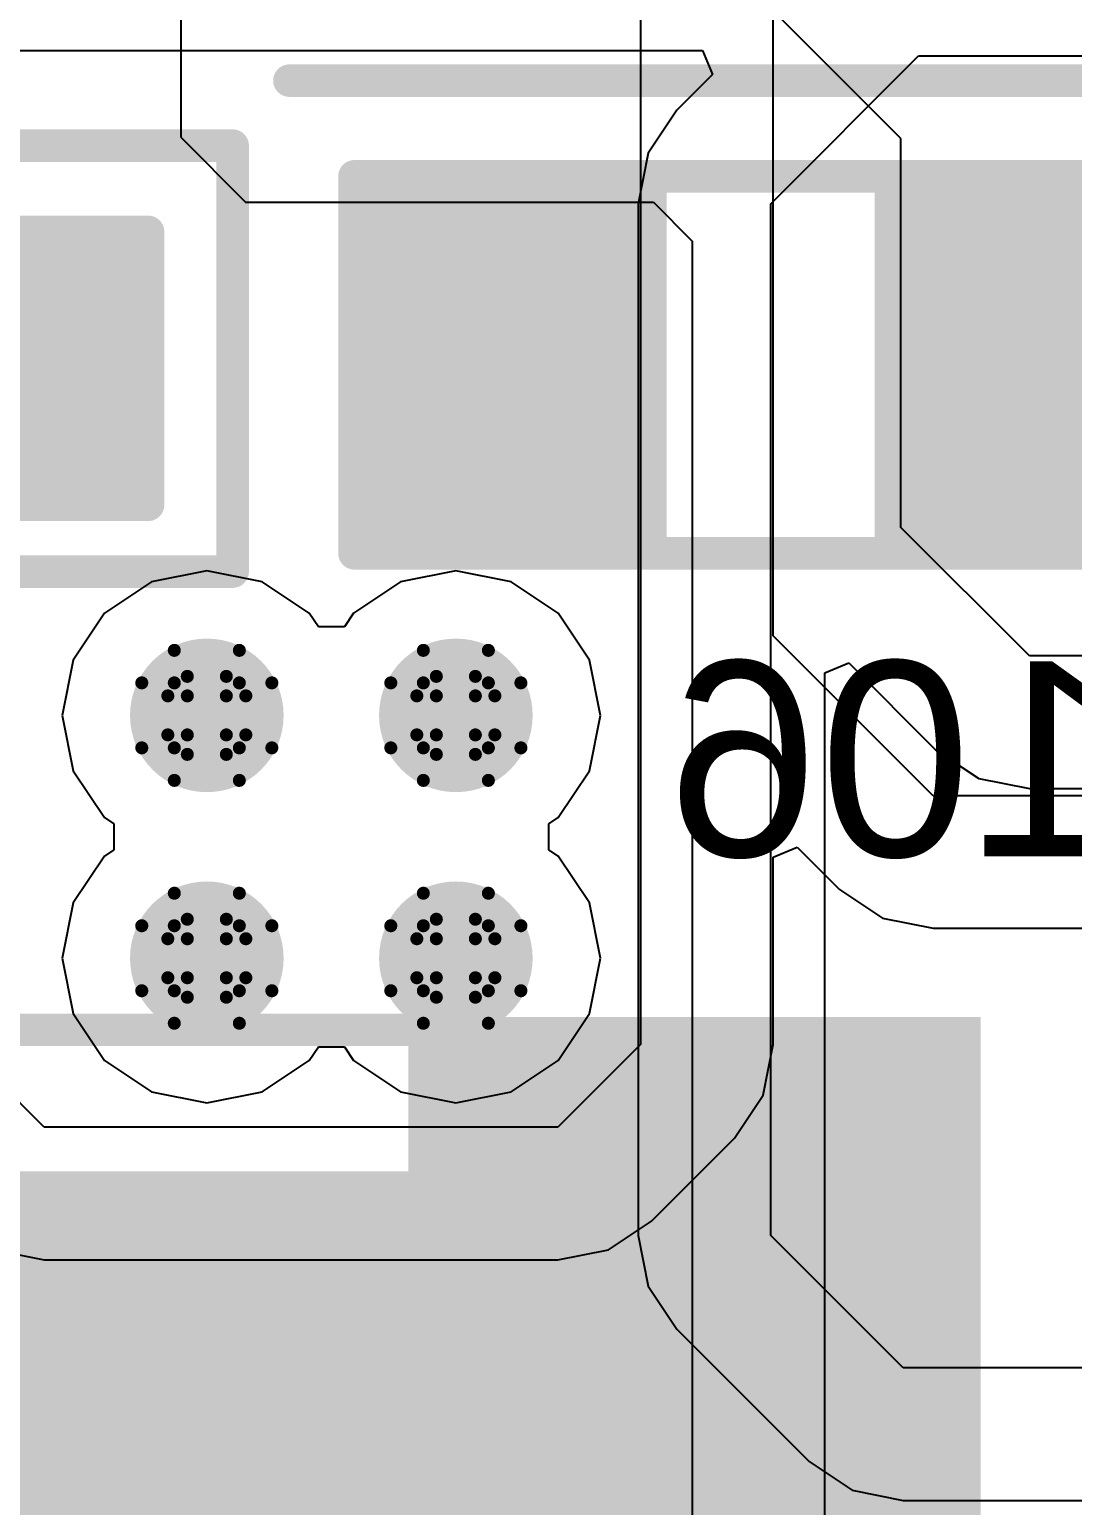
# Model space of a CAD drawing. Header units: inches. Extents: x 0 to 198, y 0 to 199.
# Drawn here: x 4.3688 to 4.5291, y 3.0908 to 3.3179 of the extents above; entities that cross this region are included whole.
import ezdxf

# ---------------------------------------------------------------- set-up
doc = ezdxf.new("R2010")
doc.units = ezdxf.units.IN
doc.header["$MEASUREMENT"] = 0
for name, color, linetype in [('Bottom Layer', 5, 'Continuous'), ('Bottom Overlay', 54, 'Continuous'), ('Bottom Paste', 16, 'Continuous'), ('Bottom Solder', 6, 'Continuous'), ('Drill Drawing', 1, 'Continuous'), ('Layer 1', 16, 'Continuous'), ('Layer 2', 76, 'Continuous'), ('Top Layer', 1, 'Continuous'), ('Via Holes', 16, 'Continuous')]:
    doc.layers.add(name, color=color, linetype=linetype)
doc.styles.add('Arial', font='', dxfattribs={"height": 0.2})
doc.styles.get('Arial').set_extended_font_data('Arial')

# ---------------------------------------------------------------- blocks, each defined once
blk = doc.blocks.new('R___0603_B_83')
at = {"layer": 'Bottom Layer'}
for points in [[(-0.045, -0.0175), (-0.045, 0.0175), (-0.015, 0.0175), (-0.015, -0.0175)], [(0.015, -0.0175), (0.015, 0.0175), (0.045, 0.0175), (0.045, -0.0175)]]:
    blk.add_hatch(color=5, dxfattribs=at).paths.add_polyline_path(points)
at = {"layer": 'Bottom Paste'}
for points in [[(-0.045, -0.0175), (-0.045, 0.0175), (-0.015, 0.0175), (-0.015, -0.0175)], [(0.015, -0.0175), (0.015, 0.0175), (0.045, 0.0175), (0.045, -0.0175)]]:
    blk.add_hatch(color=16, dxfattribs=at).paths.add_polyline_path(points)
at = {"layer": 'Bottom Solder'}
for points in [[(-0.049, -0.0215), (-0.049, 0.0215), (-0.011, 0.0215), (-0.011, -0.0215)], [(0.011, -0.0215), (0.011, 0.0215), (0.049, 0.0215), (0.049, -0.0215)]]:
    blk.add_hatch(color=6, dxfattribs=at).paths.add_polyline_path(points)
at = {"layer": 'Bottom Overlay'}
for points in [[(-0.048, -0.021, 0.005, 0.005, 0), (-0.048, 0.021, 0.005, 0.005, 0)], [(-0.048, 0.021, 0.005, 0.005, 0), (0.048, 0.021, 0.005, 0.005, 0)], [(0.048, -0.021, 0.005, 0.005, 0), (0.048, 0.021, 0.005, 0.005, 0)], [(-0.048, -0.021, 0.005, 0.005, 0), (0.048, -0.021, 0.005, 0.005, 0)]]:
    blk.add_lwpolyline(points, format="xyseb", dxfattribs=at)
for points in [[(-0.04925, 0.021, 0.0025, 0.0025, 1), (-0.04675, 0.021, 0.0025, 0.0025, 1)], [(-0.04925, 0.021, 0.0025, 0.0025, 1), (-0.04675, 0.021, 0.0025, 0.0025, 1)], [(0.04675, 0.021, 0.0025, 0.0025, 1), (0.04925, 0.021, 0.0025, 0.0025, 1)], [(0.04675, 0.021, 0.0025, 0.0025, 1), (0.04925, 0.021, 0.0025, 0.0025, 1)], [(-0.04925, -0.021, 0.0025, 0.0025, 1), (-0.04675, -0.021, 0.0025, 0.0025, 1)], [(-0.04925, -0.021, 0.0025, 0.0025, 1), (-0.04675, -0.021, 0.0025, 0.0025, 1)], [(0.04675, -0.021, 0.0025, 0.0025, 1), (0.04925, -0.021, 0.0025, 0.0025, 1)], [(0.04675, -0.021, 0.0025, 0.0025, 1), (0.04925, -0.021, 0.0025, 0.0025, 1)]]:
    blk.add_lwpolyline(points, format="xyseb", close=True, dxfattribs=at)
blk = doc.blocks.new('R___0805_B_85')
at = {"layer": 'Bottom Layer'}
for points in [[(-0.06, 0.025), (-0.02, 0.025), (-0.02, -0.025), (-0.06, -0.025)], [(0.02, 0.025), (0.06, 0.025), (0.06, -0.025), (0.02, -0.025)]]:
    blk.add_hatch(color=5, dxfattribs=at).paths.add_polyline_path(points)
at = {"layer": 'Bottom Paste'}
for points in [[(-0.06, 0.025), (-0.02, 0.025), (-0.02, -0.025), (-0.06, -0.025)], [(0.02, 0.025), (0.06, 0.025), (0.06, -0.025), (0.02, -0.025)]]:
    blk.add_hatch(color=16, dxfattribs=at).paths.add_polyline_path(points)
at = {"layer": 'Bottom Solder'}
for points in [[(-0.064, 0.029), (-0.016, 0.029), (-0.016, -0.029), (-0.064, -0.029)], [(0.016, 0.029), (0.064, 0.029), (0.064, -0.029), (0.016, -0.029)]]:
    blk.add_hatch(color=6, dxfattribs=at).paths.add_polyline_path(points)
at = {"layer": 'Bottom Overlay'}
for points in [[(-0.064, 0.029, 0.005, 0.005, 0), (0.064, 0.029, 0.005, 0.005, 0)], [(-0.064, -0.029, 0.005, 0.005, 0), (-0.064, 0.029, 0.005, 0.005, 0)], [(0.064, -0.029, 0.005, 0.005, 0), (0.064, 0.029, 0.005, 0.005, 0)], [(-0.064, -0.029, 0.005, 0.005, 0), (0.064, -0.029, 0.005, 0.005, 0)]]:
    blk.add_lwpolyline(points, format="xyseb", dxfattribs=at)
for points in [[(-0.06525, 0.029, 0.0025, 0.0025, 1), (-0.06275, 0.029, 0.0025, 0.0025, 1)], [(-0.06525, 0.029, 0.0025, 0.0025, 1), (-0.06275, 0.029, 0.0025, 0.0025, 1)], [(0.06275, 0.029, 0.0025, 0.0025, 1), (0.06525, 0.029, 0.0025, 0.0025, 1)], [(0.06275, 0.029, 0.0025, 0.0025, 1), (0.06525, 0.029, 0.0025, 0.0025, 1)], [(-0.06525, -0.029, 0.0025, 0.0025, 1), (-0.06275, -0.029, 0.0025, 0.0025, 1)], [(-0.06525, -0.029, 0.0025, 0.0025, 1), (-0.06275, -0.029, 0.0025, 0.0025, 1)], [(0.06275, -0.029, 0.0025, 0.0025, 1), (0.06525, -0.029, 0.0025, 0.0025, 1)], [(0.06275, -0.029, 0.0025, 0.0025, 1), (0.06525, -0.029, 0.0025, 0.0025, 1)]]:
    blk.add_lwpolyline(points, format="xyseb", close=True, dxfattribs=at)
blk = doc.blocks.new('SMB__B_250')
at = {"layer": 'Bottom Layer'}
for points in [[(-0.03543, 0.04724), (-0.03543, -0.04724), (-0.14567, -0.04724), (-0.14567, 0.04724)], [(0.14567, 0.04724), (0.14567, -0.04724), (0.03543, -0.04724), (0.03543, 0.04724)]]:
    blk.add_hatch(color=5, dxfattribs=at).paths.add_polyline_path(points)
at = {"layer": 'Bottom Overlay'}
for points in [[(0.102, 0.04895), (0.19, 0.04895), (0.19, 0.07495), (0.102, 0.07495)], [(0.147, -0.05305), (0.19, -0.05305), (0.19, 0.06495), (0.147, 0.06495)], [(0.102, -0.07505), (0.19, -0.07505), (0.19, -0.04905), (0.102, -0.04905)]]:
    blk.add_hatch(color=54, dxfattribs=at).paths.add_polyline_path(points)
at = {"layer": 'Bottom Paste'}
for points in [[(-0.03543, 0.04724), (-0.03543, -0.04724), (-0.14567, -0.04724), (-0.14567, 0.04724)], [(0.14567, 0.04724), (0.14567, -0.04724), (0.03543, -0.04724), (0.03543, 0.04724)]]:
    blk.add_hatch(color=16, dxfattribs=at).paths.add_polyline_path(points)
at = {"layer": 'Bottom Solder'}
for points in [[(-0.03143, 0.05124), (-0.03143, -0.05124), (-0.14967, -0.05124), (-0.14967, 0.05124)], [(0.14967, 0.05124), (0.14967, -0.05124), (0.03143, -0.05124), (0.03143, 0.05124)]]:
    blk.add_hatch(color=6, dxfattribs=at).paths.add_polyline_path(points)
at = {"layer": 'Bottom Overlay'}
for points in [[(-0.087, 0.055, 0.005, 0.005, 0), (-0.087, 0.073, 0.005, 0.005, 0)], [(-0.087, 0.073, 0.005, 0.005, 0), (0.102, 0.073, 0.005, 0.005, 0)], [(-0.087, -0.073, 0.005, 0.005, 0), (-0.087, -0.055, 0.005, 0.005, 0)], [(-0.087, -0.073, 0.005, 0.005, 0), (0.102, -0.073, 0.005, 0.005, 0)]]:
    blk.add_lwpolyline(points, format="xyseb", dxfattribs=at)
for points in [[(-0.08825, 0.073, 0.0025, 0.0025, 1), (-0.08575, 0.073, 0.0025, 0.0025, 1)], [(-0.08825, 0.073, 0.0025, 0.0025, 1), (-0.08575, 0.073, 0.0025, 0.0025, 1)], [(0.10075, 0.073, 0.0025, 0.0025, 1), (0.10325, 0.073, 0.0025, 0.0025, 1)], [(-0.08825, 0.055, 0.0025, 0.0025, 1), (-0.08575, 0.055, 0.0025, 0.0025, 1)], [(-0.08825, -0.055, 0.0025, 0.0025, 1), (-0.08575, -0.055, 0.0025, 0.0025, 1)], [(-0.08825, -0.073, 0.0025, 0.0025, 1), (-0.08575, -0.073, 0.0025, 0.0025, 1)], [(-0.08825, -0.073, 0.0025, 0.0025, 1), (-0.08575, -0.073, 0.0025, 0.0025, 1)], [(0.10075, -0.073, 0.0025, 0.0025, 1), (0.10325, -0.073, 0.0025, 0.0025, 1)]]:
    blk.add_lwpolyline(points, format="xyseb", close=True, dxfattribs=at)

msp = doc.modelspace()

# ---------------------------------------------------------------- hatches: boundary and pattern name
at = {"layer": 'Bottom Layer'}
h = msp.add_hatch(color=5, dxfattribs=at)
edge = h.paths.add_edge_path()
edge.add_arc((4.39603, 3.21236), 0.01181, 0, 360)
h = msp.add_hatch(color=5, dxfattribs=at)
edge = h.paths.add_edge_path()
edge.add_arc((4.43432, 3.21236), 0.01181, 0, 360)
h = msp.add_hatch(color=5, dxfattribs=at)
edge = h.paths.add_edge_path()
edge.add_arc((4.39603, 3.175), 0.01181, 0, 360)
h = msp.add_hatch(color=5, dxfattribs=at)
edge = h.paths.add_edge_path()
edge.add_arc((4.43432, 3.175), 0.01181, 0, 360)
at = {"layer": 'Layer 1'}
h = msp.add_hatch(color=16, dxfattribs=at)
edge = h.paths.add_edge_path()
edge.add_arc((4.39603, 3.21236), 0.01181, 0, 360)
h = msp.add_hatch(color=16, dxfattribs=at)
edge = h.paths.add_edge_path()
edge.add_arc((4.43432, 3.21236), 0.01181, 0, 360)
h = msp.add_hatch(color=16, dxfattribs=at)
edge = h.paths.add_edge_path()
edge.add_arc((4.39603, 3.175), 0.01181, 0, 360)
h = msp.add_hatch(color=16, dxfattribs=at)
edge = h.paths.add_edge_path()
edge.add_arc((4.43432, 3.175), 0.01181, 0, 360)
at = {"layer": 'Layer 2'}
h = msp.add_hatch(color=76, dxfattribs=at)
edge = h.paths.add_edge_path()
edge.add_arc((4.39603, 3.21236), 0.01181, 0, 360)
h = msp.add_hatch(color=76, dxfattribs=at)
edge = h.paths.add_edge_path()
edge.add_arc((4.43432, 3.21236), 0.01181, 0, 360)
h = msp.add_hatch(color=76, dxfattribs=at)
edge = h.paths.add_edge_path()
edge.add_arc((4.39603, 3.175), 0.01181, 0, 360)
h = msp.add_hatch(color=76, dxfattribs=at)
edge = h.paths.add_edge_path()
edge.add_arc((4.43432, 3.175), 0.01181, 0, 360)
at = {"layer": 'Top Layer'}
h = msp.add_hatch(color=1, dxfattribs=at)
edge = h.paths.add_edge_path()
edge.add_arc((4.39603, 3.21236), 0.01181, 0, 360)
h = msp.add_hatch(color=1, dxfattribs=at)
edge = h.paths.add_edge_path()
edge.add_arc((4.43432, 3.21236), 0.01181, 0, 360)
h = msp.add_hatch(color=1, dxfattribs=at)
edge = h.paths.add_edge_path()
edge.add_arc((4.39603, 3.175), 0.01181, 0, 360)
h = msp.add_hatch(color=1, dxfattribs=at)
edge = h.paths.add_edge_path()
edge.add_arc((4.43432, 3.175), 0.01181, 0, 360)
at = {"layer": 'Via Holes'}
h = msp.add_hatch(color=7, dxfattribs=at)
edge = h.paths.add_edge_path()
edge.add_arc((4.39603, 3.21236), 0.00591, 0, 360)
h = msp.add_hatch(color=7, dxfattribs=at)
edge = h.paths.add_edge_path()
edge.add_arc((4.43432, 3.21236), 0.00591, 0, 360)
h = msp.add_hatch(color=7, dxfattribs=at)
edge = h.paths.add_edge_path()
edge.add_arc((4.39603, 3.175), 0.00591, 0, 360)
h = msp.add_hatch(color=7, dxfattribs=at)
edge = h.paths.add_edge_path()
edge.add_arc((4.43432, 3.175), 0.00591, 0, 360)

# ---------------------------------------------------------------- linework, layer by layer
at = {"layer": 'Bottom Layer'}
for p, q in [((4.39201, 3.39658), (4.39201, 3.30128)), ((4.50273, 3.30109), (4.48273, 3.32109)), ((4.39201, 3.30128), (4.402, 3.29128)), ((4.50273, 3.24128), (4.50273, 3.30109)), ((4.402, 3.29128), (4.46469, 3.29128)), ((4.46469, 3.29128), (4.47067, 3.2853)), ((4.47067, 3.2853), (4.47067, 3.04376)), ((4.52251, 3.2215), (4.50273, 3.24128)), ((4.49106, 3.21888), (4.49476, 3.22042)), ((4.49476, 3.22042), (4.50809, 3.20708)), ((4.6685, 3.2215), (4.52251, 3.2215)), ((4.49106, 3.04376), (4.49106, 3.21888)), ((4.50809, 3.20708), (4.51471, 3.20266)), ((4.51471, 3.20266), (4.52251, 3.20111)), ((4.52251, 3.20111), (4.6685, 3.20111))]:
    msp.add_line(p, q, dxfattribs=at)
at = {"layer": 'Bottom Overlay'}
for points in [[(4.40873, 3.31, 0.005, 0.005, 0), (4.68, 3.31, 0.005, 0.005, 0)], [(4.16765, 3.3, 0.005, 0.005, 0), (4.4, 3.3, 0.005, 0.005, 0)], [(4.4, 3.23447, 0.005, 0.005, 0), (4.4, 3.3, 0.005, 0.005, 0)], [(4.16765, 3.23447, 0.005, 0.005, 0), (4.4, 3.23447, 0.005, 0.005, 0)]]:
    msp.add_lwpolyline(points, format="xyseb", dxfattribs=at)
for points in [[(4.40748, 3.31, 0.0025, 0.0025, 1), (4.40998, 3.31, 0.0025, 0.0025, 1)], [(4.39875, 3.3, 0.0025, 0.0025, 1), (4.40125, 3.3, 0.0025, 0.0025, 1)], [(4.39875, 3.3, 0.0025, 0.0025, 1), (4.40125, 3.3, 0.0025, 0.0025, 1)], [(4.39875, 3.23447, 0.0025, 0.0025, 1), (4.40125, 3.23447, 0.0025, 0.0025, 1)], [(4.39875, 3.23447, 0.0025, 0.0025, 1), (4.40125, 3.23447, 0.0025, 0.0025, 1)]]:
    msp.add_lwpolyline(points, format="xyseb", close=True, dxfattribs=at)
at = {"layer": 'Drill Drawing'}
for points in [[(4.39103, 3.21736, 0.002, 0.002, 0), (4.39103, 3.22236, 0.002, 0.002, 0)], [(4.39103, 3.22236, 0.002, 0.002, 0), (4.40103, 3.22236, 0.002, 0.002, 0)], [(4.40103, 3.21736, 0.002, 0.002, 0), (4.40103, 3.22236, 0.002, 0.002, 0)], [(4.42932, 3.21736, 0.002, 0.002, 0), (4.42932, 3.22236, 0.002, 0.002, 0)], [(4.42932, 3.22236, 0.002, 0.002, 0), (4.43932, 3.22236, 0.002, 0.002, 0)], [(4.43932, 3.21736, 0.002, 0.002, 0), (4.43932, 3.22236, 0.002, 0.002, 0)], [(4.38603, 3.20736, 0.002, 0.002, 0), (4.38603, 3.21736, 0.002, 0.002, 0)], [(4.38603, 3.21736, 0.002, 0.002, 0), (4.39103, 3.21736, 0.002, 0.002, 0)], [(4.39303, 3.21536, 0.002, 0.002, 0), (4.39303, 3.21836, 0.002, 0.002, 0)], [(4.39303, 3.21836, 0.002, 0.002, 0), (4.39903, 3.21836, 0.002, 0.002, 0)], [(4.39903, 3.21536, 0.002, 0.002, 0), (4.39903, 3.21836, 0.002, 0.002, 0)], [(4.40103, 3.21736, 0.002, 0.002, 0), (4.40603, 3.21736, 0.002, 0.002, 0)], [(4.40603, 3.20736, 0.002, 0.002, 0), (4.40603, 3.21736, 0.002, 0.002, 0)], [(4.42432, 3.20736, 0.002, 0.002, 0), (4.42432, 3.21736, 0.002, 0.002, 0)], [(4.42432, 3.21736, 0.002, 0.002, 0), (4.42932, 3.21736, 0.002, 0.002, 0)], [(4.43132, 3.21536, 0.002, 0.002, 0), (4.43132, 3.21836, 0.002, 0.002, 0)], [(4.43132, 3.21836, 0.002, 0.002, 0), (4.43732, 3.21836, 0.002, 0.002, 0)], [(4.43732, 3.21536, 0.002, 0.002, 0), (4.43732, 3.21836, 0.002, 0.002, 0)], [(4.43932, 3.21736, 0.002, 0.002, 0), (4.44432, 3.21736, 0.002, 0.002, 0)], [(4.44432, 3.20736, 0.002, 0.002, 0), (4.44432, 3.21736, 0.002, 0.002, 0)], [(4.39003, 3.20936, 0.002, 0.002, 0), (4.39003, 3.21536, 0.002, 0.002, 0)], [(4.39003, 3.21536, 0.002, 0.002, 0), (4.39303, 3.21536, 0.002, 0.002, 0)], [(4.39903, 3.21536, 0.002, 0.002, 0), (4.40203, 3.21536, 0.002, 0.002, 0)], [(4.40203, 3.20936, 0.002, 0.002, 0), (4.40203, 3.21536, 0.002, 0.002, 0)], [(4.42832, 3.20936, 0.002, 0.002, 0), (4.42832, 3.21536, 0.002, 0.002, 0)], [(4.42832, 3.21536, 0.002, 0.002, 0), (4.43132, 3.21536, 0.002, 0.002, 0)], [(4.43732, 3.21536, 0.002, 0.002, 0), (4.44032, 3.21536, 0.002, 0.002, 0)], [(4.44032, 3.20936, 0.002, 0.002, 0), (4.44032, 3.21536, 0.002, 0.002, 0)], [(4.39003, 3.20936, 0.002, 0.002, 0), (4.39303, 3.20936, 0.002, 0.002, 0)], [(4.39303, 3.20636, 0.002, 0.002, 0), (4.39303, 3.20936, 0.002, 0.002, 0)], [(4.39903, 3.20936, 0.002, 0.002, 0), (4.40203, 3.20936, 0.002, 0.002, 0)], [(4.39903, 3.20636, 0.002, 0.002, 0), (4.39903, 3.20936, 0.002, 0.002, 0)], [(4.42832, 3.20936, 0.002, 0.002, 0), (4.43132, 3.20936, 0.002, 0.002, 0)], [(4.43132, 3.20636, 0.002, 0.002, 0), (4.43132, 3.20936, 0.002, 0.002, 0)], [(4.43732, 3.20936, 0.002, 0.002, 0), (4.44032, 3.20936, 0.002, 0.002, 0)], [(4.43732, 3.20636, 0.002, 0.002, 0), (4.43732, 3.20936, 0.002, 0.002, 0)], [(4.38603, 3.20736, 0.002, 0.002, 0), (4.39103, 3.20736, 0.002, 0.002, 0)], [(4.39103, 3.20236, 0.002, 0.002, 0), (4.39103, 3.20736, 0.002, 0.002, 0)], [(4.40103, 3.20736, 0.002, 0.002, 0), (4.40603, 3.20736, 0.002, 0.002, 0)], [(4.40103, 3.20236, 0.002, 0.002, 0), (4.40103, 3.20736, 0.002, 0.002, 0)], [(4.42432, 3.20736, 0.002, 0.002, 0), (4.42932, 3.20736, 0.002, 0.002, 0)], [(4.42932, 3.20236, 0.002, 0.002, 0), (4.42932, 3.20736, 0.002, 0.002, 0)], [(4.43932, 3.20736, 0.002, 0.002, 0), (4.44432, 3.20736, 0.002, 0.002, 0)], [(4.43932, 3.20236, 0.002, 0.002, 0), (4.43932, 3.20736, 0.002, 0.002, 0)], [(4.39303, 3.20636, 0.002, 0.002, 0), (4.39903, 3.20636, 0.002, 0.002, 0)], [(4.43132, 3.20636, 0.002, 0.002, 0), (4.43732, 3.20636, 0.002, 0.002, 0)], [(4.39103, 3.20236, 0.002, 0.002, 0), (4.40103, 3.20236, 0.002, 0.002, 0)], [(4.42932, 3.20236, 0.002, 0.002, 0), (4.43932, 3.20236, 0.002, 0.002, 0)], [(4.39103, 3.18, 0.002, 0.002, 0), (4.39103, 3.185, 0.002, 0.002, 0)], [(4.39103, 3.185, 0.002, 0.002, 0), (4.40103, 3.185, 0.002, 0.002, 0)], [(4.40103, 3.18, 0.002, 0.002, 0), (4.40103, 3.185, 0.002, 0.002, 0)], [(4.42932, 3.18, 0.002, 0.002, 0), (4.42932, 3.185, 0.002, 0.002, 0)], [(4.42932, 3.185, 0.002, 0.002, 0), (4.43932, 3.185, 0.002, 0.002, 0)], [(4.43932, 3.18, 0.002, 0.002, 0), (4.43932, 3.185, 0.002, 0.002, 0)], [(4.38603, 3.17, 0.002, 0.002, 0), (4.38603, 3.18, 0.002, 0.002, 0)], [(4.38603, 3.18, 0.002, 0.002, 0), (4.39103, 3.18, 0.002, 0.002, 0)], [(4.39303, 3.178, 0.002, 0.002, 0), (4.39303, 3.181, 0.002, 0.002, 0)], [(4.39303, 3.181, 0.002, 0.002, 0), (4.39903, 3.181, 0.002, 0.002, 0)], [(4.39903, 3.178, 0.002, 0.002, 0), (4.39903, 3.181, 0.002, 0.002, 0)], [(4.40103, 3.18, 0.002, 0.002, 0), (4.40603, 3.18, 0.002, 0.002, 0)], [(4.40603, 3.17, 0.002, 0.002, 0), (4.40603, 3.18, 0.002, 0.002, 0)], [(4.42432, 3.17, 0.002, 0.002, 0), (4.42432, 3.18, 0.002, 0.002, 0)], [(4.42432, 3.18, 0.002, 0.002, 0), (4.42932, 3.18, 0.002, 0.002, 0)], [(4.43132, 3.178, 0.002, 0.002, 0), (4.43132, 3.181, 0.002, 0.002, 0)], [(4.43132, 3.181, 0.002, 0.002, 0), (4.43732, 3.181, 0.002, 0.002, 0)], [(4.43732, 3.178, 0.002, 0.002, 0), (4.43732, 3.181, 0.002, 0.002, 0)], [(4.43932, 3.18, 0.002, 0.002, 0), (4.44432, 3.18, 0.002, 0.002, 0)], [(4.44432, 3.17, 0.002, 0.002, 0), (4.44432, 3.18, 0.002, 0.002, 0)], [(4.39003, 3.172, 0.002, 0.002, 0), (4.39003, 3.178, 0.002, 0.002, 0)], [(4.39003, 3.178, 0.002, 0.002, 0), (4.39303, 3.178, 0.002, 0.002, 0)], [(4.39903, 3.178, 0.002, 0.002, 0), (4.40203, 3.178, 0.002, 0.002, 0)], [(4.40203, 3.172, 0.002, 0.002, 0), (4.40203, 3.178, 0.002, 0.002, 0)], [(4.42832, 3.172, 0.002, 0.002, 0), (4.42832, 3.178, 0.002, 0.002, 0)], [(4.42832, 3.178, 0.002, 0.002, 0), (4.43132, 3.178, 0.002, 0.002, 0)], [(4.43732, 3.178, 0.002, 0.002, 0), (4.44032, 3.178, 0.002, 0.002, 0)], [(4.44032, 3.172, 0.002, 0.002, 0), (4.44032, 3.178, 0.002, 0.002, 0)], [(4.39003, 3.172, 0.002, 0.002, 0), (4.39303, 3.172, 0.002, 0.002, 0)], [(4.39303, 3.169, 0.002, 0.002, 0), (4.39303, 3.172, 0.002, 0.002, 0)], [(4.39903, 3.172, 0.002, 0.002, 0), (4.40203, 3.172, 0.002, 0.002, 0)], [(4.39903, 3.169, 0.002, 0.002, 0), (4.39903, 3.172, 0.002, 0.002, 0)], [(4.42832, 3.172, 0.002, 0.002, 0), (4.43132, 3.172, 0.002, 0.002, 0)], [(4.43132, 3.169, 0.002, 0.002, 0), (4.43132, 3.172, 0.002, 0.002, 0)], [(4.43732, 3.172, 0.002, 0.002, 0), (4.44032, 3.172, 0.002, 0.002, 0)], [(4.43732, 3.169, 0.002, 0.002, 0), (4.43732, 3.172, 0.002, 0.002, 0)], [(4.38603, 3.17, 0.002, 0.002, 0), (4.39103, 3.17, 0.002, 0.002, 0)], [(4.39103, 3.165, 0.002, 0.002, 0), (4.39103, 3.17, 0.002, 0.002, 0)], [(4.39303, 3.169, 0.002, 0.002, 0), (4.39903, 3.169, 0.002, 0.002, 0)], [(4.40103, 3.17, 0.002, 0.002, 0), (4.40603, 3.17, 0.002, 0.002, 0)], [(4.40103, 3.165, 0.002, 0.002, 0), (4.40103, 3.17, 0.002, 0.002, 0)], [(4.42432, 3.17, 0.002, 0.002, 0), (4.42932, 3.17, 0.002, 0.002, 0)], [(4.42932, 3.165, 0.002, 0.002, 0), (4.42932, 3.17, 0.002, 0.002, 0)], [(4.43132, 3.169, 0.002, 0.002, 0), (4.43732, 3.169, 0.002, 0.002, 0)], [(4.43932, 3.17, 0.002, 0.002, 0), (4.44432, 3.17, 0.002, 0.002, 0)], [(4.43932, 3.165, 0.002, 0.002, 0), (4.43932, 3.17, 0.002, 0.002, 0)], [(4.39103, 3.165, 0.002, 0.002, 0), (4.40103, 3.165, 0.002, 0.002, 0)], [(4.42932, 3.165, 0.002, 0.002, 0), (4.43932, 3.165, 0.002, 0.002, 0)]]:
    msp.add_lwpolyline(points, format="xyseb", dxfattribs=at)
for points in [[(4.39053, 3.22236, 0.001, 0.001, 1), (4.39153, 3.22236, 0.001, 0.001, 1)], [(4.39053, 3.22236, 0.001, 0.001, 1), (4.39153, 3.22236, 0.001, 0.001, 1)], [(4.40053, 3.22236, 0.001, 0.001, 1), (4.40153, 3.22236, 0.001, 0.001, 1)], [(4.40053, 3.22236, 0.001, 0.001, 1), (4.40153, 3.22236, 0.001, 0.001, 1)], [(4.42882, 3.22236, 0.001, 0.001, 1), (4.42982, 3.22236, 0.001, 0.001, 1)], [(4.42882, 3.22236, 0.001, 0.001, 1), (4.42982, 3.22236, 0.001, 0.001, 1)], [(4.43882, 3.22236, 0.001, 0.001, 1), (4.43982, 3.22236, 0.001, 0.001, 1)], [(4.43882, 3.22236, 0.001, 0.001, 1), (4.43982, 3.22236, 0.001, 0.001, 1)], [(4.38553, 3.21736, 0.001, 0.001, 1), (4.38653, 3.21736, 0.001, 0.001, 1)], [(4.38553, 3.21736, 0.001, 0.001, 1), (4.38653, 3.21736, 0.001, 0.001, 1)], [(4.39053, 3.21736, 0.001, 0.001, 1), (4.39153, 3.21736, 0.001, 0.001, 1)], [(4.39053, 3.21736, 0.001, 0.001, 1), (4.39153, 3.21736, 0.001, 0.001, 1)], [(4.39253, 3.21836, 0.001, 0.001, 1), (4.39353, 3.21836, 0.001, 0.001, 1)], [(4.39253, 3.21836, 0.001, 0.001, 1), (4.39353, 3.21836, 0.001, 0.001, 1)], [(4.39853, 3.21836, 0.001, 0.001, 1), (4.39953, 3.21836, 0.001, 0.001, 1)], [(4.39853, 3.21836, 0.001, 0.001, 1), (4.39953, 3.21836, 0.001, 0.001, 1)], [(4.40053, 3.21736, 0.001, 0.001, 1), (4.40153, 3.21736, 0.001, 0.001, 1)], [(4.40053, 3.21736, 0.001, 0.001, 1), (4.40153, 3.21736, 0.001, 0.001, 1)], [(4.40553, 3.21736, 0.001, 0.001, 1), (4.40653, 3.21736, 0.001, 0.001, 1)], [(4.40553, 3.21736, 0.001, 0.001, 1), (4.40653, 3.21736, 0.001, 0.001, 1)], [(4.42382, 3.21736, 0.001, 0.001, 1), (4.42482, 3.21736, 0.001, 0.001, 1)], [(4.42382, 3.21736, 0.001, 0.001, 1), (4.42482, 3.21736, 0.001, 0.001, 1)], [(4.42882, 3.21736, 0.001, 0.001, 1), (4.42982, 3.21736, 0.001, 0.001, 1)], [(4.42882, 3.21736, 0.001, 0.001, 1), (4.42982, 3.21736, 0.001, 0.001, 1)], [(4.43082, 3.21836, 0.001, 0.001, 1), (4.43182, 3.21836, 0.001, 0.001, 1)], [(4.43082, 3.21836, 0.001, 0.001, 1), (4.43182, 3.21836, 0.001, 0.001, 1)], [(4.43682, 3.21836, 0.001, 0.001, 1), (4.43782, 3.21836, 0.001, 0.001, 1)], [(4.43682, 3.21836, 0.001, 0.001, 1), (4.43782, 3.21836, 0.001, 0.001, 1)], [(4.43882, 3.21736, 0.001, 0.001, 1), (4.43982, 3.21736, 0.001, 0.001, 1)], [(4.43882, 3.21736, 0.001, 0.001, 1), (4.43982, 3.21736, 0.001, 0.001, 1)], [(4.44382, 3.21736, 0.001, 0.001, 1), (4.44482, 3.21736, 0.001, 0.001, 1)], [(4.44382, 3.21736, 0.001, 0.001, 1), (4.44482, 3.21736, 0.001, 0.001, 1)], [(4.38953, 3.21536, 0.001, 0.001, 1), (4.39053, 3.21536, 0.001, 0.001, 1)], [(4.38953, 3.21536, 0.001, 0.001, 1), (4.39053, 3.21536, 0.001, 0.001, 1)], [(4.39253, 3.21536, 0.001, 0.001, 1), (4.39353, 3.21536, 0.001, 0.001, 1)], [(4.39253, 3.21536, 0.001, 0.001, 1), (4.39353, 3.21536, 0.001, 0.001, 1)], [(4.39853, 3.21536, 0.001, 0.001, 1), (4.39953, 3.21536, 0.001, 0.001, 1)], [(4.39853, 3.21536, 0.001, 0.001, 1), (4.39953, 3.21536, 0.001, 0.001, 1)], [(4.40153, 3.21536, 0.001, 0.001, 1), (4.40253, 3.21536, 0.001, 0.001, 1)], [(4.40153, 3.21536, 0.001, 0.001, 1), (4.40253, 3.21536, 0.001, 0.001, 1)], [(4.42782, 3.21536, 0.001, 0.001, 1), (4.42882, 3.21536, 0.001, 0.001, 1)], [(4.42782, 3.21536, 0.001, 0.001, 1), (4.42882, 3.21536, 0.001, 0.001, 1)], [(4.43082, 3.21536, 0.001, 0.001, 1), (4.43182, 3.21536, 0.001, 0.001, 1)], [(4.43082, 3.21536, 0.001, 0.001, 1), (4.43182, 3.21536, 0.001, 0.001, 1)], [(4.43682, 3.21536, 0.001, 0.001, 1), (4.43782, 3.21536, 0.001, 0.001, 1)], [(4.43682, 3.21536, 0.001, 0.001, 1), (4.43782, 3.21536, 0.001, 0.001, 1)], [(4.43982, 3.21536, 0.001, 0.001, 1), (4.44082, 3.21536, 0.001, 0.001, 1)], [(4.43982, 3.21536, 0.001, 0.001, 1), (4.44082, 3.21536, 0.001, 0.001, 1)], [(4.38953, 3.20936, 0.001, 0.001, 1), (4.39053, 3.20936, 0.001, 0.001, 1)], [(4.38953, 3.20936, 0.001, 0.001, 1), (4.39053, 3.20936, 0.001, 0.001, 1)], [(4.39253, 3.20936, 0.001, 0.001, 1), (4.39353, 3.20936, 0.001, 0.001, 1)], [(4.39253, 3.20936, 0.001, 0.001, 1), (4.39353, 3.20936, 0.001, 0.001, 1)], [(4.39853, 3.20936, 0.001, 0.001, 1), (4.39953, 3.20936, 0.001, 0.001, 1)], [(4.39853, 3.20936, 0.001, 0.001, 1), (4.39953, 3.20936, 0.001, 0.001, 1)], [(4.40153, 3.20936, 0.001, 0.001, 1), (4.40253, 3.20936, 0.001, 0.001, 1)], [(4.40153, 3.20936, 0.001, 0.001, 1), (4.40253, 3.20936, 0.001, 0.001, 1)], [(4.42782, 3.20936, 0.001, 0.001, 1), (4.42882, 3.20936, 0.001, 0.001, 1)], [(4.42782, 3.20936, 0.001, 0.001, 1), (4.42882, 3.20936, 0.001, 0.001, 1)], [(4.43082, 3.20936, 0.001, 0.001, 1), (4.43182, 3.20936, 0.001, 0.001, 1)], [(4.43082, 3.20936, 0.001, 0.001, 1), (4.43182, 3.20936, 0.001, 0.001, 1)], [(4.43682, 3.20936, 0.001, 0.001, 1), (4.43782, 3.20936, 0.001, 0.001, 1)], [(4.43682, 3.20936, 0.001, 0.001, 1), (4.43782, 3.20936, 0.001, 0.001, 1)], [(4.43982, 3.20936, 0.001, 0.001, 1), (4.44082, 3.20936, 0.001, 0.001, 1)], [(4.43982, 3.20936, 0.001, 0.001, 1), (4.44082, 3.20936, 0.001, 0.001, 1)], [(4.38553, 3.20736, 0.001, 0.001, 1), (4.38653, 3.20736, 0.001, 0.001, 1)], [(4.38553, 3.20736, 0.001, 0.001, 1), (4.38653, 3.20736, 0.001, 0.001, 1)], [(4.39053, 3.20736, 0.001, 0.001, 1), (4.39153, 3.20736, 0.001, 0.001, 1)], [(4.39053, 3.20736, 0.001, 0.001, 1), (4.39153, 3.20736, 0.001, 0.001, 1)], [(4.40053, 3.20736, 0.001, 0.001, 1), (4.40153, 3.20736, 0.001, 0.001, 1)], [(4.40053, 3.20736, 0.001, 0.001, 1), (4.40153, 3.20736, 0.001, 0.001, 1)], [(4.40553, 3.20736, 0.001, 0.001, 1), (4.40653, 3.20736, 0.001, 0.001, 1)], [(4.40553, 3.20736, 0.001, 0.001, 1), (4.40653, 3.20736, 0.001, 0.001, 1)], [(4.42382, 3.20736, 0.001, 0.001, 1), (4.42482, 3.20736, 0.001, 0.001, 1)], [(4.42382, 3.20736, 0.001, 0.001, 1), (4.42482, 3.20736, 0.001, 0.001, 1)], [(4.42882, 3.20736, 0.001, 0.001, 1), (4.42982, 3.20736, 0.001, 0.001, 1)], [(4.42882, 3.20736, 0.001, 0.001, 1), (4.42982, 3.20736, 0.001, 0.001, 1)], [(4.43882, 3.20736, 0.001, 0.001, 1), (4.43982, 3.20736, 0.001, 0.001, 1)], [(4.43882, 3.20736, 0.001, 0.001, 1), (4.43982, 3.20736, 0.001, 0.001, 1)], [(4.44382, 3.20736, 0.001, 0.001, 1), (4.44482, 3.20736, 0.001, 0.001, 1)], [(4.44382, 3.20736, 0.001, 0.001, 1), (4.44482, 3.20736, 0.001, 0.001, 1)], [(4.39253, 3.20636, 0.001, 0.001, 1), (4.39353, 3.20636, 0.001, 0.001, 1)], [(4.39253, 3.20636, 0.001, 0.001, 1), (4.39353, 3.20636, 0.001, 0.001, 1)], [(4.39853, 3.20636, 0.001, 0.001, 1), (4.39953, 3.20636, 0.001, 0.001, 1)], [(4.39853, 3.20636, 0.001, 0.001, 1), (4.39953, 3.20636, 0.001, 0.001, 1)], [(4.43082, 3.20636, 0.001, 0.001, 1), (4.43182, 3.20636, 0.001, 0.001, 1)], [(4.43082, 3.20636, 0.001, 0.001, 1), (4.43182, 3.20636, 0.001, 0.001, 1)], [(4.43682, 3.20636, 0.001, 0.001, 1), (4.43782, 3.20636, 0.001, 0.001, 1)], [(4.43682, 3.20636, 0.001, 0.001, 1), (4.43782, 3.20636, 0.001, 0.001, 1)], [(4.39053, 3.20236, 0.001, 0.001, 1), (4.39153, 3.20236, 0.001, 0.001, 1)], [(4.39053, 3.20236, 0.001, 0.001, 1), (4.39153, 3.20236, 0.001, 0.001, 1)], [(4.40053, 3.20236, 0.001, 0.001, 1), (4.40153, 3.20236, 0.001, 0.001, 1)], [(4.40053, 3.20236, 0.001, 0.001, 1), (4.40153, 3.20236, 0.001, 0.001, 1)], [(4.42882, 3.20236, 0.001, 0.001, 1), (4.42982, 3.20236, 0.001, 0.001, 1)], [(4.42882, 3.20236, 0.001, 0.001, 1), (4.42982, 3.20236, 0.001, 0.001, 1)], [(4.43882, 3.20236, 0.001, 0.001, 1), (4.43982, 3.20236, 0.001, 0.001, 1)], [(4.43882, 3.20236, 0.001, 0.001, 1), (4.43982, 3.20236, 0.001, 0.001, 1)], [(4.39053, 3.185, 0.001, 0.001, 1), (4.39153, 3.185, 0.001, 0.001, 1)], [(4.39053, 3.185, 0.001, 0.001, 1), (4.39153, 3.185, 0.001, 0.001, 1)], [(4.40053, 3.185, 0.001, 0.001, 1), (4.40153, 3.185, 0.001, 0.001, 1)], [(4.40053, 3.185, 0.001, 0.001, 1), (4.40153, 3.185, 0.001, 0.001, 1)], [(4.42882, 3.185, 0.001, 0.001, 1), (4.42982, 3.185, 0.001, 0.001, 1)], [(4.42882, 3.185, 0.001, 0.001, 1), (4.42982, 3.185, 0.001, 0.001, 1)], [(4.43882, 3.185, 0.001, 0.001, 1), (4.43982, 3.185, 0.001, 0.001, 1)], [(4.43882, 3.185, 0.001, 0.001, 1), (4.43982, 3.185, 0.001, 0.001, 1)], [(4.38553, 3.18, 0.001, 0.001, 1), (4.38653, 3.18, 0.001, 0.001, 1)], [(4.38553, 3.18, 0.001, 0.001, 1), (4.38653, 3.18, 0.001, 0.001, 1)], [(4.39053, 3.18, 0.001, 0.001, 1), (4.39153, 3.18, 0.001, 0.001, 1)], [(4.39053, 3.18, 0.001, 0.001, 1), (4.39153, 3.18, 0.001, 0.001, 1)], [(4.39253, 3.181, 0.001, 0.001, 1), (4.39353, 3.181, 0.001, 0.001, 1)], [(4.39253, 3.181, 0.001, 0.001, 1), (4.39353, 3.181, 0.001, 0.001, 1)], [(4.39853, 3.181, 0.001, 0.001, 1), (4.39953, 3.181, 0.001, 0.001, 1)], [(4.39853, 3.181, 0.001, 0.001, 1), (4.39953, 3.181, 0.001, 0.001, 1)], [(4.40053, 3.18, 0.001, 0.001, 1), (4.40153, 3.18, 0.001, 0.001, 1)], [(4.40053, 3.18, 0.001, 0.001, 1), (4.40153, 3.18, 0.001, 0.001, 1)], [(4.40553, 3.18, 0.001, 0.001, 1), (4.40653, 3.18, 0.001, 0.001, 1)], [(4.40553, 3.18, 0.001, 0.001, 1), (4.40653, 3.18, 0.001, 0.001, 1)], [(4.42382, 3.18, 0.001, 0.001, 1), (4.42482, 3.18, 0.001, 0.001, 1)], [(4.42382, 3.18, 0.001, 0.001, 1), (4.42482, 3.18, 0.001, 0.001, 1)], [(4.42882, 3.18, 0.001, 0.001, 1), (4.42982, 3.18, 0.001, 0.001, 1)], [(4.42882, 3.18, 0.001, 0.001, 1), (4.42982, 3.18, 0.001, 0.001, 1)], [(4.43082, 3.181, 0.001, 0.001, 1), (4.43182, 3.181, 0.001, 0.001, 1)], [(4.43082, 3.181, 0.001, 0.001, 1), (4.43182, 3.181, 0.001, 0.001, 1)], [(4.43682, 3.181, 0.001, 0.001, 1), (4.43782, 3.181, 0.001, 0.001, 1)], [(4.43682, 3.181, 0.001, 0.001, 1), (4.43782, 3.181, 0.001, 0.001, 1)], [(4.43882, 3.18, 0.001, 0.001, 1), (4.43982, 3.18, 0.001, 0.001, 1)], [(4.43882, 3.18, 0.001, 0.001, 1), (4.43982, 3.18, 0.001, 0.001, 1)], [(4.44382, 3.18, 0.001, 0.001, 1), (4.44482, 3.18, 0.001, 0.001, 1)], [(4.44382, 3.18, 0.001, 0.001, 1), (4.44482, 3.18, 0.001, 0.001, 1)], [(4.38953, 3.178, 0.001, 0.001, 1), (4.39053, 3.178, 0.001, 0.001, 1)], [(4.38953, 3.178, 0.001, 0.001, 1), (4.39053, 3.178, 0.001, 0.001, 1)], [(4.39253, 3.178, 0.001, 0.001, 1), (4.39353, 3.178, 0.001, 0.001, 1)], [(4.39253, 3.178, 0.001, 0.001, 1), (4.39353, 3.178, 0.001, 0.001, 1)], [(4.39853, 3.178, 0.001, 0.001, 1), (4.39953, 3.178, 0.001, 0.001, 1)], [(4.39853, 3.178, 0.001, 0.001, 1), (4.39953, 3.178, 0.001, 0.001, 1)], [(4.40153, 3.178, 0.001, 0.001, 1), (4.40253, 3.178, 0.001, 0.001, 1)], [(4.40153, 3.178, 0.001, 0.001, 1), (4.40253, 3.178, 0.001, 0.001, 1)], [(4.42782, 3.178, 0.001, 0.001, 1), (4.42882, 3.178, 0.001, 0.001, 1)], [(4.42782, 3.178, 0.001, 0.001, 1), (4.42882, 3.178, 0.001, 0.001, 1)], [(4.43082, 3.178, 0.001, 0.001, 1), (4.43182, 3.178, 0.001, 0.001, 1)], [(4.43082, 3.178, 0.001, 0.001, 1), (4.43182, 3.178, 0.001, 0.001, 1)], [(4.43682, 3.178, 0.001, 0.001, 1), (4.43782, 3.178, 0.001, 0.001, 1)], [(4.43682, 3.178, 0.001, 0.001, 1), (4.43782, 3.178, 0.001, 0.001, 1)], [(4.43982, 3.178, 0.001, 0.001, 1), (4.44082, 3.178, 0.001, 0.001, 1)], [(4.43982, 3.178, 0.001, 0.001, 1), (4.44082, 3.178, 0.001, 0.001, 1)], [(4.38953, 3.172, 0.001, 0.001, 1), (4.39053, 3.172, 0.001, 0.001, 1)], [(4.38953, 3.172, 0.001, 0.001, 1), (4.39053, 3.172, 0.001, 0.001, 1)], [(4.39253, 3.172, 0.001, 0.001, 1), (4.39353, 3.172, 0.001, 0.001, 1)], [(4.39253, 3.172, 0.001, 0.001, 1), (4.39353, 3.172, 0.001, 0.001, 1)], [(4.39853, 3.172, 0.001, 0.001, 1), (4.39953, 3.172, 0.001, 0.001, 1)], [(4.39853, 3.172, 0.001, 0.001, 1), (4.39953, 3.172, 0.001, 0.001, 1)], [(4.40153, 3.172, 0.001, 0.001, 1), (4.40253, 3.172, 0.001, 0.001, 1)], [(4.40153, 3.172, 0.001, 0.001, 1), (4.40253, 3.172, 0.001, 0.001, 1)], [(4.42782, 3.172, 0.001, 0.001, 1), (4.42882, 3.172, 0.001, 0.001, 1)], [(4.42782, 3.172, 0.001, 0.001, 1), (4.42882, 3.172, 0.001, 0.001, 1)], [(4.43082, 3.172, 0.001, 0.001, 1), (4.43182, 3.172, 0.001, 0.001, 1)], [(4.43082, 3.172, 0.001, 0.001, 1), (4.43182, 3.172, 0.001, 0.001, 1)], [(4.43682, 3.172, 0.001, 0.001, 1), (4.43782, 3.172, 0.001, 0.001, 1)], [(4.43682, 3.172, 0.001, 0.001, 1), (4.43782, 3.172, 0.001, 0.001, 1)], [(4.43982, 3.172, 0.001, 0.001, 1), (4.44082, 3.172, 0.001, 0.001, 1)], [(4.43982, 3.172, 0.001, 0.001, 1), (4.44082, 3.172, 0.001, 0.001, 1)], [(4.38553, 3.17, 0.001, 0.001, 1), (4.38653, 3.17, 0.001, 0.001, 1)], [(4.38553, 3.17, 0.001, 0.001, 1), (4.38653, 3.17, 0.001, 0.001, 1)], [(4.39053, 3.17, 0.001, 0.001, 1), (4.39153, 3.17, 0.001, 0.001, 1)], [(4.39053, 3.17, 0.001, 0.001, 1), (4.39153, 3.17, 0.001, 0.001, 1)], [(4.39253, 3.169, 0.001, 0.001, 1), (4.39353, 3.169, 0.001, 0.001, 1)], [(4.39253, 3.169, 0.001, 0.001, 1), (4.39353, 3.169, 0.001, 0.001, 1)], [(4.39853, 3.169, 0.001, 0.001, 1), (4.39953, 3.169, 0.001, 0.001, 1)], [(4.39853, 3.169, 0.001, 0.001, 1), (4.39953, 3.169, 0.001, 0.001, 1)], [(4.40053, 3.17, 0.001, 0.001, 1), (4.40153, 3.17, 0.001, 0.001, 1)], [(4.40053, 3.17, 0.001, 0.001, 1), (4.40153, 3.17, 0.001, 0.001, 1)], [(4.40553, 3.17, 0.001, 0.001, 1), (4.40653, 3.17, 0.001, 0.001, 1)], [(4.40553, 3.17, 0.001, 0.001, 1), (4.40653, 3.17, 0.001, 0.001, 1)], [(4.42382, 3.17, 0.001, 0.001, 1), (4.42482, 3.17, 0.001, 0.001, 1)], [(4.42382, 3.17, 0.001, 0.001, 1), (4.42482, 3.17, 0.001, 0.001, 1)], [(4.42882, 3.17, 0.001, 0.001, 1), (4.42982, 3.17, 0.001, 0.001, 1)], [(4.42882, 3.17, 0.001, 0.001, 1), (4.42982, 3.17, 0.001, 0.001, 1)], [(4.43082, 3.169, 0.001, 0.001, 1), (4.43182, 3.169, 0.001, 0.001, 1)], [(4.43082, 3.169, 0.001, 0.001, 1), (4.43182, 3.169, 0.001, 0.001, 1)], [(4.43682, 3.169, 0.001, 0.001, 1), (4.43782, 3.169, 0.001, 0.001, 1)], [(4.43682, 3.169, 0.001, 0.001, 1), (4.43782, 3.169, 0.001, 0.001, 1)], [(4.43882, 3.17, 0.001, 0.001, 1), (4.43982, 3.17, 0.001, 0.001, 1)], [(4.43882, 3.17, 0.001, 0.001, 1), (4.43982, 3.17, 0.001, 0.001, 1)], [(4.44382, 3.17, 0.001, 0.001, 1), (4.44482, 3.17, 0.001, 0.001, 1)], [(4.44382, 3.17, 0.001, 0.001, 1), (4.44482, 3.17, 0.001, 0.001, 1)], [(4.39053, 3.165, 0.001, 0.001, 1), (4.39153, 3.165, 0.001, 0.001, 1)], [(4.39053, 3.165, 0.001, 0.001, 1), (4.39153, 3.165, 0.001, 0.001, 1)], [(4.40053, 3.165, 0.001, 0.001, 1), (4.40153, 3.165, 0.001, 0.001, 1)], [(4.40053, 3.165, 0.001, 0.001, 1), (4.40153, 3.165, 0.001, 0.001, 1)], [(4.42882, 3.165, 0.001, 0.001, 1), (4.42982, 3.165, 0.001, 0.001, 1)], [(4.42882, 3.165, 0.001, 0.001, 1), (4.42982, 3.165, 0.001, 0.001, 1)], [(4.43882, 3.165, 0.001, 0.001, 1), (4.43982, 3.165, 0.001, 0.001, 1)], [(4.43882, 3.165, 0.001, 0.001, 1), (4.43982, 3.165, 0.001, 0.001, 1)]]:
    msp.add_lwpolyline(points, format="xyseb", close=True, dxfattribs=at)
at = {"layer": 'Layer 1'}
for p, q in [((4.39603, 3.2346), (4.38752, 3.23291)), ((4.40454, 3.23291), (4.39603, 3.2346)), ((4.43432, 3.2346), (4.42581, 3.23291)), ((4.44283, 3.23291), (4.43432, 3.2346)), ((4.38752, 3.23291), (4.38031, 3.22809)), ((4.41176, 3.22809), (4.40454, 3.23291)), ((4.42581, 3.23291), (4.41859, 3.22809)), ((4.45004, 3.22809), (4.44283, 3.23291)), ((4.38031, 3.22809), (4.37549, 3.22087)), ((4.41318, 3.22597), (4.41176, 3.22809)), ((4.41859, 3.22809), (4.41718, 3.22597)), ((4.45486, 3.22087), (4.45004, 3.22809)), ((4.41718, 3.22597), (4.41318, 3.22597)), ((4.37549, 3.22087), (4.3738, 3.21236)), ((4.45655, 3.21236), (4.45486, 3.22087)), ((4.3738, 3.21236), (4.37549, 3.20385)), ((4.45486, 3.20385), (4.45655, 3.21236)), ((4.37549, 3.20385), (4.38031, 3.19664)), ((4.45004, 3.19664), (4.45486, 3.20385)), ((4.38031, 3.19664), (4.38174, 3.19568)), ((4.38174, 3.19568), (4.38174, 3.19168)), ((4.44861, 3.19568), (4.45004, 3.19664)), ((4.44861, 3.19168), (4.44861, 3.19568)), ((4.38031, 3.19072), (4.37549, 3.18351)), ((4.38174, 3.19168), (4.38031, 3.19072)), ((4.45004, 3.19072), (4.44861, 3.19168)), ((4.45486, 3.18351), (4.45004, 3.19072)), ((4.37549, 3.18351), (4.3738, 3.175)), ((4.45655, 3.175), (4.45486, 3.18351)), ((4.3738, 3.175), (4.37549, 3.16649)), ((4.45486, 3.16649), (4.45655, 3.175)), ((4.37549, 3.16649), (4.38031, 3.15927)), ((4.45004, 3.15927), (4.45486, 3.16649)), ((4.41176, 3.15927), (4.41318, 3.16139)), ((4.41318, 3.16139), (4.41718, 3.16139)), ((4.41718, 3.16139), (4.41859, 3.15927)), ((4.38031, 3.15927), (4.38752, 3.15445)), ((4.40454, 3.15445), (4.41176, 3.15927)), ((4.41859, 3.15927), (4.42581, 3.15445)), ((4.44283, 3.15445), (4.45004, 3.15927)), ((4.38752, 3.15445), (4.39603, 3.15276)), ((4.39603, 3.15276), (4.40454, 3.15445)), ((4.42581, 3.15445), (4.43432, 3.15276)), ((4.43432, 3.15276), (4.44283, 3.15445))]:
    msp.add_line(p, q, dxfattribs=at)
at = {"layer": 'Layer 2'}
for p, q in [((4.46273, 3.60227), (4.46273, 3.22461)), ((4.48312, 3.22461), (4.48312, 3.60227)), ((4.46273, 3.22461), (4.46273, 3.22461)), ((4.46273, 3.22461), (4.46273, 3.22461)), ((4.46273, 3.22461), (4.46273, 3.16173)), ((4.50773, 3.2), (4.48312, 3.22461)), ((4.48312, 3.22461), (4.48312, 3.22461)), ((4.695, 3.2), (4.50773, 3.2)), ((4.48312, 3.19054), (4.48681, 3.19207)), ((4.48312, 3.16173), (4.48312, 3.19054)), ((4.48681, 3.19207), (4.49331, 3.18558)), ((4.49331, 3.18558), (4.49992, 3.18116)), ((4.49992, 3.18116), (4.50773, 3.17961)), ((4.50773, 3.17961), (4.695, 3.17961)), ((4.37104, 3.149), (4.357, 3.16304)), ((4.46273, 3.16173), (4.45, 3.149)), ((4.48157, 3.15392), (4.48312, 3.16173)), ((4.47715, 3.14731), (4.48157, 3.15392)), ((4.45, 3.149), (4.37104, 3.149)), ((4.46442, 3.13458), (4.47715, 3.14731)), ((4.4578, 3.13016), (4.46442, 3.13458)), ((4.36324, 3.13016), (4.37104, 3.12861)), ((4.37104, 3.12861), (4.45, 3.12861)), ((4.45, 3.12861), (4.4578, 3.13016))]:
    msp.add_line(p, q, dxfattribs=at)
at = {"layer": 'Top Layer'}
for p, q in [((4.29551, 3.31463), (4.47224, 3.31463)), ((4.47224, 3.31463), (4.47377, 3.31093)), ((4.48273, 3.29105), (4.50546, 3.31379)), ((4.50546, 3.31379), (4.69075, 3.31379)), ((4.47377, 3.31093), (4.46831, 3.30547)), ((4.46831, 3.30547), (4.46389, 3.29886)), ((4.46831, 3.30547), (4.46831, 3.30547)), ((4.46389, 3.29886), (4.46234, 3.29105)), ((4.46234, 3.29105), (4.46234, 3.13235)), ((4.48273, 3.13235), (4.48273, 3.29105)), ((4.39603, 3.2346), (4.38752, 3.23291)), ((4.40454, 3.23291), (4.39603, 3.2346)), ((4.43432, 3.2346), (4.42581, 3.23291)), ((4.44283, 3.23291), (4.43432, 3.2346)), ((4.38752, 3.23291), (4.38031, 3.22809)), ((4.41176, 3.22809), (4.40454, 3.23291)), ((4.42581, 3.23291), (4.41859, 3.22809)), ((4.45004, 3.22809), (4.44283, 3.23291)), ((4.38031, 3.22809), (4.37549, 3.22087)), ((4.41318, 3.22597), (4.41176, 3.22809)), ((4.41859, 3.22809), (4.41718, 3.22597)), ((4.45486, 3.22087), (4.45004, 3.22809)), ((4.41718, 3.22597), (4.41318, 3.22597)), ((4.37549, 3.22087), (4.3738, 3.21236)), ((4.45655, 3.21236), (4.45486, 3.22087)), ((4.3738, 3.21236), (4.37549, 3.20385)), ((4.45486, 3.20385), (4.45655, 3.21236)), ((4.37549, 3.20385), (4.38031, 3.19664)), ((4.45004, 3.19664), (4.45486, 3.20385)), ((4.38031, 3.19664), (4.38174, 3.19568)), ((4.38174, 3.19568), (4.38174, 3.19168)), ((4.44861, 3.19568), (4.45004, 3.19664)), ((4.44861, 3.19168), (4.44861, 3.19568)), ((4.38031, 3.19072), (4.37549, 3.18351)), ((4.38174, 3.19168), (4.38031, 3.19072)), ((4.45004, 3.19072), (4.44861, 3.19168)), ((4.45486, 3.18351), (4.45004, 3.19072)), ((4.37549, 3.18351), (4.3738, 3.175)), ((4.45655, 3.175), (4.45486, 3.18351)), ((4.3738, 3.175), (4.37549, 3.16649)), ((4.45486, 3.16649), (4.45655, 3.175)), ((4.37549, 3.16649), (4.38031, 3.15927)), ((4.45004, 3.15927), (4.45486, 3.16649)), ((4.41176, 3.15927), (4.41318, 3.16139)), ((4.41318, 3.16139), (4.41718, 3.16139)), ((4.41718, 3.16139), (4.41859, 3.15927)), ((4.38031, 3.15927), (4.38752, 3.15445)), ((4.40454, 3.15445), (4.41176, 3.15927)), ((4.41859, 3.15927), (4.42581, 3.15445)), ((4.44283, 3.15445), (4.45004, 3.15927)), ((4.38752, 3.15445), (4.39603, 3.15276)), ((4.39603, 3.15276), (4.40454, 3.15445)), ((4.42581, 3.15445), (4.43432, 3.15276)), ((4.43432, 3.15276), (4.44283, 3.15445)), ((4.46234, 3.13235), (4.46389, 3.12455)), ((4.50308, 3.112), (4.48273, 3.13235)), ((4.46389, 3.12455), (4.46831, 3.11794)), ((4.46831, 3.11794), (4.48866, 3.09758)), ((4.69, 3.112), (4.50308, 3.112)), ((4.48866, 3.09758), (4.49528, 3.09316)), ((4.49528, 3.09316), (4.50308, 3.09161)), ((4.50308, 3.09161), (4.69, 3.09161))]:
    msp.add_line(p, q, dxfattribs=at)

# ---------------------------------------------------------------- block references
for name, p in [('R___0805_B_85', (4.48273, 3.26628)), ('R___0603_B_83', (4.339, 3.26574)), ('SMB__B_250', (4.325, 3.091))]:
    msp.add_blockref(name, p)

# ---------------------------------------------------------------- texts
at = {"layer": 'Bottom Overlay', "style": 'Arial', "text_generation_flag": 2}
msp.add_text('R106', height=0.03, dxfattribs=at).set_placement((4.56711, 3.19068))

doc.saveas('drawing.dxf')
